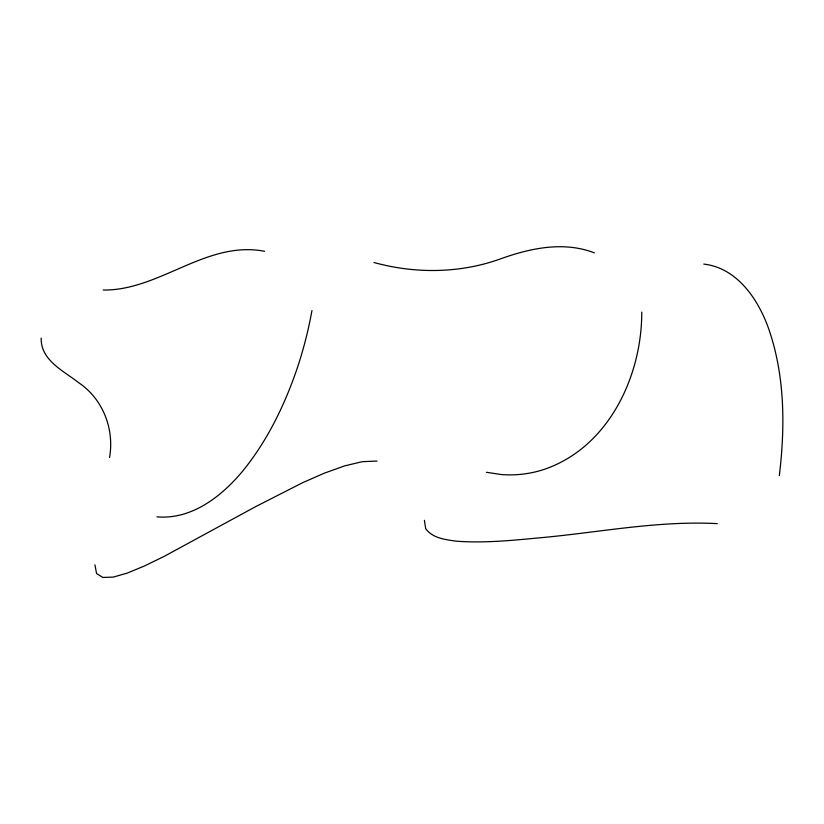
<?xml version="1.0" encoding="UTF-8"?>
<svg xmlns="http://www.w3.org/2000/svg" width="824" height="824" viewBox="0 0 824 824"><rect width="100%" height="100%" fill="white"/><g stroke="black" fill="none" stroke-linecap="round" stroke-linejoin="round"><path stroke-width="1.24" d="M641.762 312.111C641.875 376.753 608.225 447.906 543.624 469.567A105.935 102.135 -25.6 0 1 501.085 474.511L486.418 472.286M109.54 457.588C114.588 429.005 102.866 398.775 78.496 382.594C63.561 370.759 40.531 360.346 41.2 338.067M779.329 475.613C785.272 426.204 785.004 374.663 768.143 327.283C757.627 298.494 736.697 267.852 703.768 264.082M377.021 461.059L362.189 461.697L344.483 465.921L324.44 473.131L302.583 482.72L255.615 506.657L163.636 556.664L144.179 566.098L127.205 573.113L113.259 577.099L102.876 577.459L96.583 573.576L94.935 564.873M156.931 516.844C191.601 519.882 221.522 496.46 242.534 471.276C266.739 441.654 283.786 406.84 296.321 370.872A423.382 408.179 -25.6 0 0 311.956 310.535M103.206 290.038C159.794 290.718 206.319 240.114 264.566 251.279M717.323 523.642C657.222 520.408 597.668 532.757 538.01 537.969C510.746 540.565 483.307 543.232 455.909 541.152C445.114 539.514 432.569 538.268 425.678 528.648L424.422 520.315M373.962 262.506C415.018 273.805 459.174 273.496 499.457 259.251C529.657 248.312 563.235 240.876 594.372 252.855"/></g></svg>
